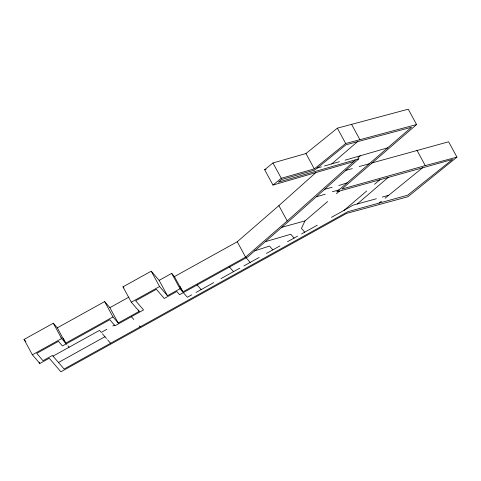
<?xml version="1.0" encoding="UTF-8"?>
<svg xmlns="http://www.w3.org/2000/svg" width="481" height="481" viewBox="0 0 481 481"><rect width="100%" height="100%" fill="white"/><g stroke="black" fill="none" stroke-linecap="round" stroke-linejoin="round"><path stroke-width="0.72" d="M327.633 201.551L304.99 220.911L301.431 228.361L304.707 232.185M371.627 163.017L448.623 141.793L456.95 157.137L407.9 196.753L346.56 213.402L60.895 371.801L49.248 358.237L39.827 363.462L32.377 354.786L24.05 339.442L53.319 323.214L57.293 327.844L104.654 301.581L112.981 316.925L118.206 323.004L139.183 311.375L131.301 302.194L122.974 286.85L151.238 271.182L159.121 280.357L171.681 273.394L174.441 276.605L237.247 241.775L278.884 205.609L315.783 172.679M171.681 273.394L180.014 288.732L182.768 291.943L245.581 257.119L287.211 220.947L355.405 160.107M357.816 157.954L360.263 155.772M331.74 163.907L357.569 141.6M336.453 193.741L339.55 191.065M353.751 161.58L272.986 185.059L264.652 169.721L272.955 162.951L305.97 153.535L337.361 128.168L408.255 109.199L416.588 124.543L341.835 189.093L425.276 165.602L456.95 157.137M357.251 204.004L388.263 177.351M331.427 217.37L343.987 210.401L366.714 190.975M374.555 184.295L379.936 179.696M272.986 185.059L281.283 178.295L314.297 168.879L345.695 143.512L416.588 124.543M379.13 203.072L381.469 201.178M385.101 198.202L422.763 167.641M343.987 210.401L352.85 205.219L376.34 198.737M104.654 301.581L109.872 307.666L128.89 297.12M32.377 354.786L61.652 338.558L53.319 323.214M131.301 302.194L159.572 286.526L167.448 295.701L180.014 288.732M60.985 337.782L65.626 343.181L112.981 316.925M53.024 356.144L99.501 330.375L101.244 332.407L106.896 329.275M112.801 325.998L114.43 325.096M58.472 362.488L104.948 336.718M191.733 294.829L187.337 297.264L183.351 292.622M195.983 292.466L213.696 282.648M220.935 278.631L239.778 268.188M243.867 265.921L259.193 257.419M266.39 253.433L279.954 245.905M287.536 241.702L297.589 236.129M301.569 233.922L317.268 225.216M254.714 250.86L269.516 246.056L272.799 249.88M338.792 185.546L347.126 182.864M264.652 169.721L266.095 169.3M265.259 241.696L290.789 234.259L294.071 238.083M345.069 160.173L387.692 147.835M382.335 197.09L388.75 195.244M317.159 168.061L321.44 166.841M324.501 165.969L339.454 161.706M332.377 191.757L338.985 189.893M316.294 196.753L325.252 194.228M359.109 166.588L369.204 163.799M324.585 189.358L332.137 187.271M281.872 227.266L304.99 220.911M345.899 170.334L352.314 168.615M246.164 257.798L250.144 262.434M229.515 267.027L233.495 271.669M197.15 284.974L201.136 289.61M122.974 286.85L123.9 287.933M131.391 316.696L133.778 319.48M139.286 325.896L140.121 326.87M102.387 333.736L106.499 338.528M107.612 339.82L110.564 343.26M66.21 343.861L66.594 344.312M67.893 345.827L69.096 347.228M24.05 339.442L25.914 341.612M416.943 150.258L425.276 165.602M351.539 124.278L359.866 139.616M337.361 128.168L345.695 143.512M305.97 153.535L314.297 168.879M272.955 162.951L281.283 178.295M278.884 205.609L287.211 220.947M237.247 241.775L245.581 257.119M179.882 286.231L182.66 291.348M174.441 276.605L182.768 291.943M159.121 280.357L167.448 295.701M151.238 271.182L159.572 286.526M138.492 310.095L139.183 311.375M109.872 307.666L118.206 323.004M63.083 338.113L65.163 341.943M57.293 327.844L65.626 343.181M39.135 362.181L39.827 363.462M358.832 158.796L290.326 219.919L247.727 256.932L179.575 294.715L176.822 291.504L164.261 298.473L156.379 289.291L135.66 300.781L143.542 309.962L115.013 325.775L109.794 319.697L62.434 345.953L58.46 341.33L36.736 353.373L43.019 360.69L52.441 355.465L64.087 369.029L347.793 211.718L407.629 195.214L452.561 159.421L336.694 191.871L411.514 127.261L345.971 144.787L314.628 170.106L281.656 179.509L278.367 182.185L358.832 158.796"/></g></svg>
